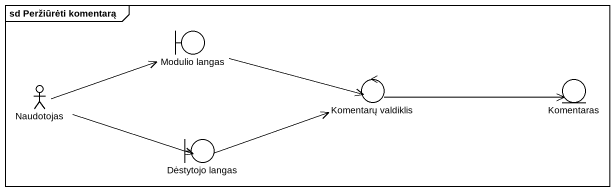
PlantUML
@startuml
mainframe sd Peržiūrėti komentarą
boundary "Modulio langas" as Modulio_langas
actor Naudotojas
control "Komentarų valdiklis" as Komentarų_valdiklis
entity Komentaras
boundary "Dėstytojo langas" as Dėstytojo_langas
Modulio_langas -right-> Komentarų_valdiklis
Naudotojas -right-> Modulio_langas
Naudotojas -right-> Dėstytojo_langas
Komentarų_valdiklis -right-> Komentaras
Dėstytojo_langas -right-> Komentarų_valdiklis
@enduml
